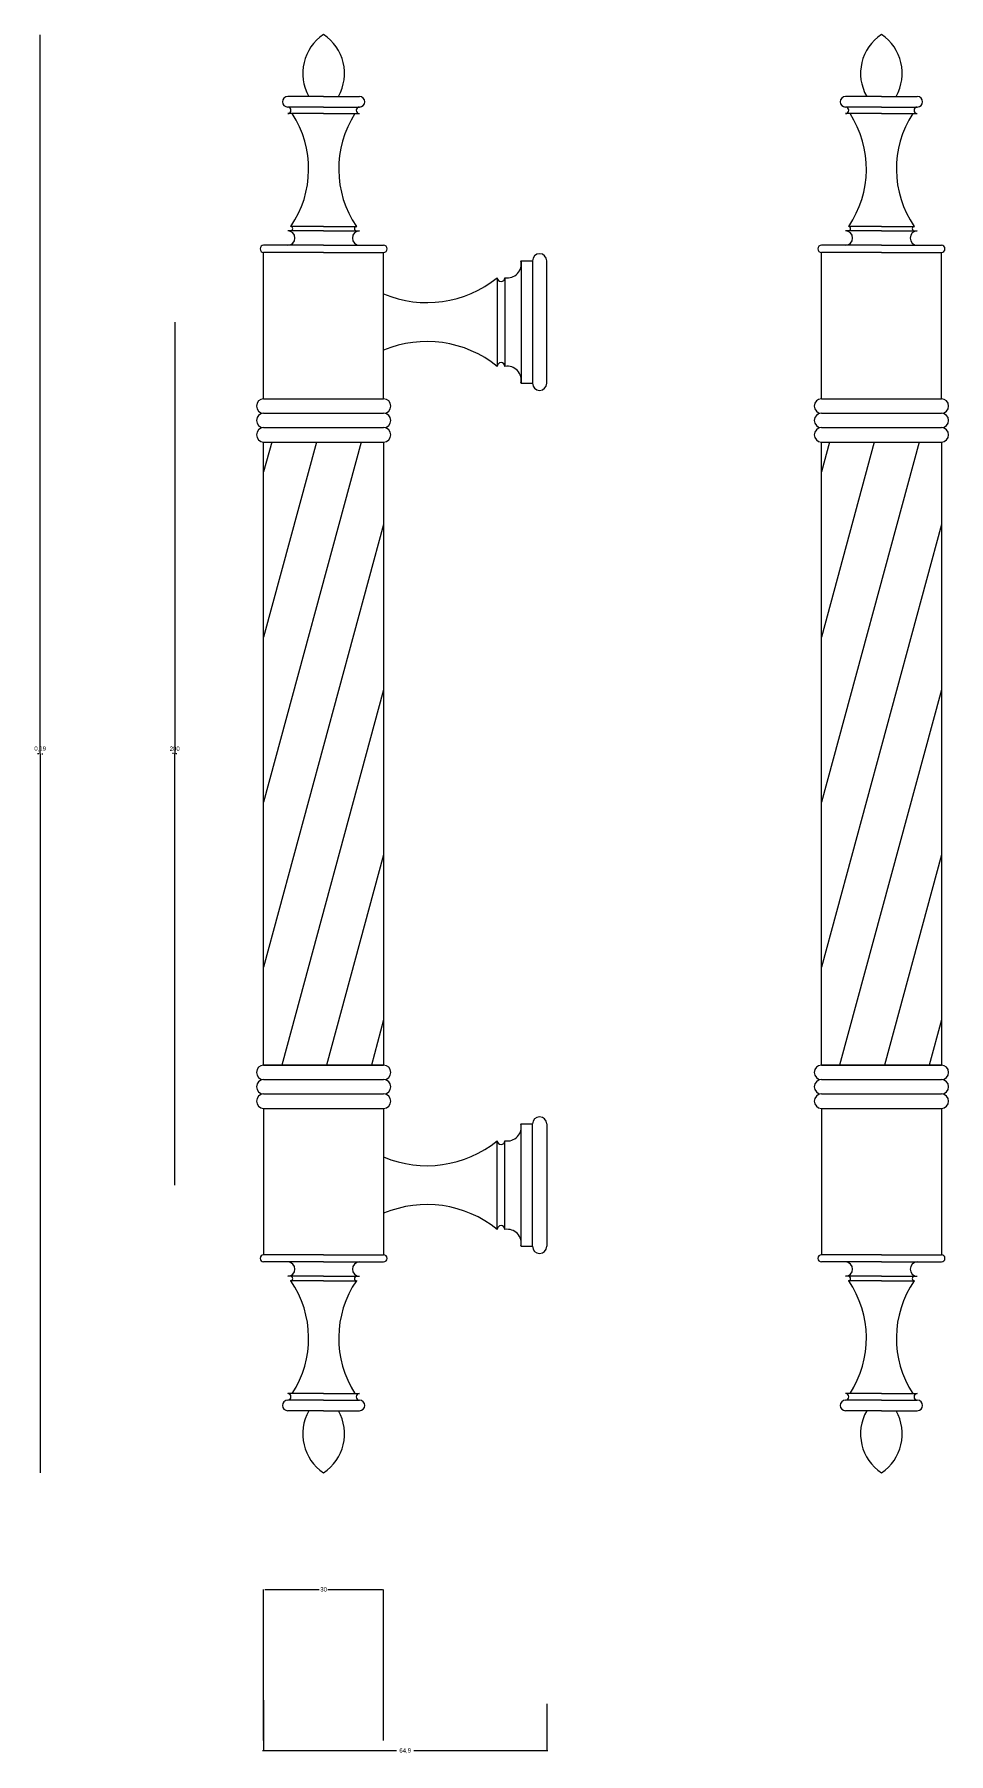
# Model space of a CAD drawing. Header units: metres. Extents: x 1477 to 1687, y 1867 to 2261.
import ezdxf

# ---------------------------------------------------------------- set-up
doc = ezdxf.new("R2010")
doc.units = ezdxf.units.M
for name, color, linetype in [('3', 3, 'Continuous'), ('7', 7, 'Continuous'), ('DIM', 3, 'Continuous')]:
    doc.layers.add(name, color=color, linetype=linetype)
doc.dimstyles.get("Standard").update_dxf_attribs({"dimtxt": 2.5, "dimasz": 2.5, "dimexe": 1.25, "dimexo": 0.625, "dimtad": 1, "dimcen": 2.5, "dimazin": 3, "dimtfac": 1, "dimtmove": 0, "dimatfit": 3})

# ---------------------------------------------------------------- blocks, each defined once
blk = doc.blocks.new('*D1')
for p, q in [((1478.3, 2261.16), (1478.3, 2096.23)), ((1478.05, 2096.23), (1477.8, 2096.23)), ((1478.3, 2096.23), (1478.49, 2096.23)), ((1478.49, 1931.29), (1478.49, 2096.23)), ((1478.74, 2096.23), (1478.99, 2096.23))]:
    blk.add_line(p, q)
at = {"layer": 'Defpoints'}
for p in [(1478.3, 2261.16), (1478.3, 2096.23), (1478.49, 1931.29)]:
    blk.add_point(p, dxfattribs=at)
at = {"layer": 'DIM', "insert": (1478.395, 2097.355), "char_height": 1, "attachment_point": 5}
blk.add_mtext('0,19', dxfattribs=at)
blk = doc.blocks.new('*D2')
for p, q in [((1529.62, 1869.88), (1529.62, 1904.56)), ((1529.87, 1904.56), (1542.37, 1904.56)), ((1544.37, 1904.56), (1556.87, 1904.56)), ((1557.12, 1869.88), (1557.12, 1904.56))]:
    blk.add_line(p, q)
at = {"layer": 'Defpoints'}
for p in [(1529.62, 1904.56), (1529.62, 1869.88), (1557.12, 1869.88)]:
    blk.add_point(p, dxfattribs=at)
at = {"layer": 'DIM', "insert": (1543.37, 1904.56), "char_height": 1, "attachment_point": 5}
blk.add_mtext('30', dxfattribs=at)
blk = doc.blocks.new('*D3')
for p, q in [((1529.62, 1879.14), (1529.62, 1867.53)), ((1594.52, 1878.33), (1594.52, 1867.53)), ((1560.07, 1867.53), (1529.37, 1867.53)), ((1594.77, 1867.53), (1564.07, 1867.53))]:
    blk.add_line(p, q)
at = {"layer": 'Defpoints'}
for p in [(1529.62, 1879.14), (1594.52, 1878.33), (1594.52, 1867.53)]:
    blk.add_point(p, dxfattribs=at)
at = {"layer": 'DIM', "insert": (1562.07, 1867.53), "char_height": 1, "attachment_point": 5}
blk.add_mtext('64,9', dxfattribs=at)
blk = doc.blocks.new('*D4')
for p, q in [((1509.23, 2195.29), (1509.23, 2096.29)), ((1508.98, 2096.29), (1508.73, 2096.29)), ((1509.23, 1997.29), (1509.23, 2096.29)), ((1509.23, 2096.29), (1509.23, 2096.29)), ((1509.48, 2096.29), (1509.73, 2096.29))]:
    blk.add_line(p, q)
at = {"layer": 'Defpoints'}
for p in [(1509.23, 2195.29), (1509.23, 2096.29), (1509.23, 1997.29)]:
    blk.add_point(p, dxfattribs=at)
at = {"layer": 'DIM', "insert": (1509.23, 2097.415), "char_height": 1, "attachment_point": 5}
blk.add_mtext('200', dxfattribs=at)

msp = doc.modelspace()

# ---------------------------------------------------------------- linework, layer by layer
at = {"layer": '3'}
for p, q in [((1543.37, 2247.05), (1535.14, 2247.05)), ((1543.37, 2244.62), (1535.14, 2244.62)), ((1543.37, 2247.05), (1551.61, 2247.05)), ((1543.37, 2244.62), (1551.61, 2244.62)), ((1671.24, 2247.05), (1663, 2247.05)), ((1671.24, 2244.62), (1663, 2244.62)), ((1671.24, 2247.05), (1679.47, 2247.05)), ((1671.24, 2244.62), (1679.47, 2244.62)), ((1543.37, 2243.12), (1535.14, 2243.12)), ((1543.37, 2243.12), (1551.61, 2243.12)), ((1671.24, 2243.12), (1663, 2243.12)), ((1671.24, 2243.12), (1679.47, 2243.12)), ((1543.37, 2217.24), (1535.79, 2217.24)), ((1543.37, 2217.24), (1550.95, 2217.24)), ((1671.24, 2217.24), (1663.66, 2217.24)), ((1671.24, 2217.24), (1678.82, 2217.24)), ((1543.37, 2212.91), (1529.62, 2212.91)), ((1543.37, 2216.21), (1535.14, 2216.21)), ((1543.37, 2216.21), (1551.61, 2216.21)), ((1543.37, 2212.91), (1557.12, 2212.91)), ((1671.24, 2212.91), (1657.49, 2212.91)), ((1671.24, 2216.21), (1663, 2216.21)), ((1671.24, 2216.21), (1679.47, 2216.21)), ((1671.24, 2212.91), (1684.99, 2212.91)), ((1543.37, 2211.28), (1529.62, 2211.28)), ((1543.37, 2211.28), (1557.12, 2211.28)), ((1588.62, 2209.33), (1588.62, 2181.26)), ((1591.24, 2209.33), (1591.24, 2181.26)), ((1671.24, 2211.28), (1657.49, 2211.28)), ((1671.24, 2211.28), (1684.99, 2211.28)), ((1583.17, 2205.47), (1583.17, 2185.12)), ((1584.94, 2205.47), (1584.94, 2185.12)), ((1529.62, 2177.67), (1557.12, 2177.67)), ((1657.49, 2177.67), (1684.99, 2177.67)), ((1529.62, 2174.37), (1557.12, 2174.37)), ((1657.49, 2174.37), (1684.99, 2174.37)), ((1529.62, 2171.07), (1557.12, 2171.07)), ((1657.49, 2171.07), (1684.99, 2171.07)), ((1529.62, 2167.77), (1557.12, 2167.77)), ((1551.99, 2167.77), (1529.62, 2085.14)), ((1531.48, 2167.77), (1529.62, 2160.91)), ((1541.73, 2167.77), (1529.62, 2123.03)), ((1657.49, 2167.77), (1684.99, 2167.77)), ((1679.86, 2167.77), (1657.49, 2085.14)), ((1669.6, 2167.77), (1657.49, 2123.03)), ((1659.34, 2167.77), (1657.49, 2160.91)), ((1557.12, 2148.84), (1529.62, 2047.26)), ((1684.99, 2148.84), (1657.49, 2047.26)), ((1557.12, 2110.95), (1533.8, 2024.81)), ((1684.99, 2110.95), (1661.67, 2024.81)), ((1557.12, 2073.07), (1544.06, 2024.81)), ((1684.99, 2073.07), (1671.92, 2024.81)), ((1557.12, 2035.18), (1554.31, 2024.81)), ((1684.99, 2035.18), (1682.18, 2024.81)), ((1529.62, 2024.81), (1557.12, 2024.81)), ((1657.49, 2024.81), (1684.99, 2024.81)), ((1529.62, 2021.51), (1557.12, 2021.51)), ((1657.49, 2021.51), (1684.99, 2021.51)), ((1529.62, 2018.21), (1557.12, 2018.21)), ((1657.49, 2018.21), (1684.99, 2018.21)), ((1529.62, 2014.91), (1557.12, 2014.91)), ((1657.49, 2014.91), (1684.99, 2014.91)), ((1588.62, 1983.26), (1588.62, 2011.33)), ((1591.24, 1983.26), (1591.24, 2011.33)), ((1583.17, 1987.12), (1583.17, 2007.47)), ((1584.94, 1987.12), (1584.94, 2007.47)), ((1543.37, 1981.3), (1529.62, 1981.3)), ((1543.37, 1981.3), (1557.12, 1981.3)), ((1671.24, 1981.3), (1657.49, 1981.3)), ((1671.24, 1981.3), (1684.99, 1981.3)), ((1543.37, 1979.67), (1529.62, 1979.67)), ((1543.37, 1976.37), (1535.14, 1976.37)), ((1543.37, 1979.67), (1557.12, 1979.67)), ((1543.37, 1976.37), (1551.61, 1976.37)), ((1671.24, 1979.67), (1657.49, 1979.67)), ((1671.24, 1976.37), (1663, 1976.37)), ((1671.24, 1979.67), (1684.99, 1979.67)), ((1671.24, 1976.37), (1679.47, 1976.37)), ((1543.37, 1975.34), (1535.79, 1975.34)), ((1543.37, 1975.34), (1550.95, 1975.34)), ((1671.24, 1975.34), (1663.66, 1975.34)), ((1671.24, 1975.34), (1678.82, 1975.34)), ((1543.37, 1949.46), (1535.14, 1949.46)), ((1543.37, 1949.46), (1551.61, 1949.46)), ((1671.24, 1949.46), (1663, 1949.46)), ((1671.24, 1949.46), (1679.47, 1949.46)), ((1543.37, 1947.96), (1535.14, 1947.96)), ((1543.37, 1945.53), (1535.14, 1945.53)), ((1543.37, 1947.96), (1551.61, 1947.96)), ((1543.37, 1945.53), (1551.61, 1945.53)), ((1671.24, 1947.96), (1663, 1947.96)), ((1671.24, 1945.53), (1663, 1945.53)), ((1671.24, 1947.96), (1679.47, 1947.96)), ((1671.24, 1945.53), (1679.47, 1945.53))]:
    msp.add_line(p, q, dxfattribs=at)
for centre in [(1557.12, 2212.09), (1684.99, 2212.09), (1557.12, 1980.49), (1684.99, 1980.49)]:
    msp.add_arc(centre, 0.82, 270, 90, dxfattribs=at)
at = {"layer": '7'}
for p, q in [((1529.62, 2177.67), (1529.62, 2211.28)), ((1557.12, 2177.67), (1557.12, 2211.28)), ((1588.62, 2209.33), (1591.24, 2209.33)), ((1594.52, 2181.26), (1594.52, 2209.33)), ((1657.49, 2177.67), (1657.49, 2211.28)), ((1684.99, 2177.67), (1684.99, 2211.28)), ((1588.62, 2181.26), (1591.24, 2181.26)), ((1529.62, 2014.91), (1529.62, 1981.3)), ((1557.12, 2014.91), (1557.12, 1981.3)), ((1657.49, 2014.91), (1657.49, 1981.3)), ((1684.99, 2014.91), (1684.99, 1981.3)), ((1588.62, 2011.33), (1591.24, 2011.33)), ((1594.52, 2011.33), (1594.52, 1983.26)), ((1588.62, 1983.26), (1591.24, 1983.26))]:
    msp.add_line(p, q, dxfattribs=at)
for points in [[(1529.62, 2167.77), (1557.12, 2167.77), (1557.12, 2024.81), (1529.62, 2024.81)], [(1657.49, 2167.77), (1684.99, 2167.77), (1684.99, 2024.81), (1657.49, 2024.81)]]:
    msp.add_lwpolyline(points, close=True, dxfattribs=at)
for centre, radius, start, end in [((1549.33, 2252.36), 10.74, 123.74, 209.66), ((1537.41, 2252.36), 10.74, 330.34, 56.26), ((1677.2, 2252.36), 10.74, 123.74, 209.66), ((1665.27, 2252.36), 10.74, 330.34, 56.26), ((1535.14, 2245.83), 1.21, 90, 270), ((1535.14, 2243.87), 0.75, 270, 90), ((1551.61, 2243.87), 0.75, 90, 270), ((1551.61, 2245.83), 1.21, 270, 90), ((1663, 2245.83), 1.21, 90, 270), ((1663, 2243.87), 0.75, 270, 90), ((1679.47, 2243.87), 0.75, 90, 270), ((1679.47, 2245.83), 1.21, 270, 90), ((1516.48, 2230.41), 23.45, 325.81, 32.8), ((1570.27, 2230.41), 23.45, 147.2, 214.19), ((1644.34, 2230.41), 23.45, 325.81, 32.8), ((1698.13, 2230.41), 23.45, 147.2, 214.19), ((1535.79, 2216.72), 0.51, 270, 90), ((1550.95, 2216.72), 0.51, 90, 270), ((1663.66, 2216.72), 0.51, 270, 90), ((1678.82, 2216.72), 0.51, 90, 270), ((1529.62, 2212.09), 0.82, 90, 270), ((1535.14, 2214.56), 1.65, 270, 90), ((1551.61, 2214.56), 1.65, 90, 270), ((1657.49, 2212.09), 0.82, 90, 270), ((1663, 2214.56), 1.65, 270, 90), ((1679.47, 2214.56), 1.65, 90, 270), ((1585.48, 2208.63), 3.21, 260.31, 12.46), ((1592.88, 2209.33), 1.64, 0, 180), ((1567.05, 2225.31), 25.56, 247.13, 309.09), ((1584.05, 2205.47), 0.88, 180, 360), ((1567.05, 2165.28), 25.56, 50.91, 112.87), ((1584.05, 2185.12), 0.88, 0, 180), ((1585.48, 2181.95), 3.21, 347.54, 99.69), ((1592.88, 2181.26), 1.64, 180, 0), ((1529.62, 2176.02), 1.65, 90, 270), ((1557.12, 2176.02), 1.65, 270, 90), ((1657.49, 2176.02), 1.65, 90, 270), ((1684.99, 2176.02), 1.65, 270, 90), ((1529.62, 2172.72), 1.65, 90, 270), ((1557.12, 2172.72), 1.65, 270, 90), ((1657.49, 2172.72), 1.65, 90, 270), ((1684.99, 2172.72), 1.65, 270, 90), ((1529.62, 2169.42), 1.65, 90, 270), ((1557.12, 2169.42), 1.65, 270, 90), ((1657.49, 2169.42), 1.65, 90, 270), ((1684.99, 2169.42), 1.65, 270, 90), ((1529.62, 2023.16), 1.65, 90, 270), ((1557.12, 2023.16), 1.65, 270, 90), ((1657.49, 2023.16), 1.65, 90, 270), ((1684.99, 2023.16), 1.65, 270, 90), ((1529.62, 2019.86), 1.65, 90, 270), ((1557.12, 2019.86), 1.65, 270, 90), ((1657.49, 2019.86), 1.65, 90, 270), ((1684.99, 2019.86), 1.65, 270, 90), ((1529.62, 2016.56), 1.65, 90, 270), ((1557.12, 2016.56), 1.65, 270, 90), ((1657.49, 2016.56), 1.65, 90, 270), ((1684.99, 2016.56), 1.65, 270, 90), ((1592.88, 2011.33), 1.64, 0, 180), ((1585.48, 2010.63), 3.21, 260.31, 12.46), ((1567.05, 2027.31), 25.56, 247.13, 309.09), ((1584.05, 2007.47), 0.88, 180, 360), ((1567.05, 1967.28), 25.56, 50.91, 112.87), ((1584.05, 1987.12), 0.88, 0, 180), ((1585.48, 1983.95), 3.21, 347.54, 99.69), ((1529.62, 1980.49), 0.82, 90, 270), ((1592.88, 1983.26), 1.64, 180, 0), ((1657.49, 1980.49), 0.82, 90, 270), ((1535.14, 1978.02), 1.65, 270, 90), ((1535.79, 1975.86), 0.51, 270, 90), ((1551.61, 1978.02), 1.65, 90, 270), ((1550.95, 1975.86), 0.51, 90, 270), ((1663, 1978.02), 1.65, 270, 90), ((1663.66, 1975.86), 0.51, 270, 90), ((1679.47, 1978.02), 1.65, 90, 270), ((1678.82, 1975.86), 0.51, 90, 270), ((1516.48, 1962.17), 23.45, 327.2, 34.19), ((1570.27, 1962.17), 23.45, 145.81, 212.8), ((1644.34, 1962.17), 23.45, 327.2, 34.19), ((1698.13, 1962.17), 23.45, 145.81, 212.8), ((1535.14, 1948.71), 0.75, 270, 90), ((1551.61, 1948.71), 0.75, 90, 270), ((1663, 1948.71), 0.75, 270, 90), ((1679.47, 1948.71), 0.75, 90, 270), ((1535.14, 1946.75), 1.21, 90, 270), ((1549.33, 1940.22), 10.74, 150.34, 236.26), ((1537.41, 1940.22), 10.74, 303.74, 29.66), ((1551.61, 1946.75), 1.21, 270, 90), ((1663, 1946.75), 1.21, 90, 270), ((1677.2, 1940.22), 10.74, 150.34, 236.26), ((1665.27, 1940.22), 10.74, 303.74, 29.66), ((1679.47, 1946.75), 1.21, 270, 90)]:
    msp.add_arc(centre, radius, start, end, dxfattribs=at)

# ---------------------------------------------------------------- dimensions: what is measured, and where the dimension line sits
at = {"layer": 'DIM'}
for base, p1, p2, picture, middle in [((1478.3, 2096.23), (1478.3, 2261.16), (1478.49, 1931.29), '*D1', (1478.395, 2097.355)), ((1594.52, 1867.53), (1594.52, 1878.33), (1529.62, 1879.14), '*D3', (1562.07, 1867.53))]:
    dim = msp.add_linear_dim(base=base, p1=p1, p2=p2, dimstyle='Standard', dxfattribs=at)
    dim.commit()
    dim.dimension.update_dxf_attribs({"geometry": picture, "text_midpoint": middle})
for base, p1, p2, text, picture, middle in [((1509.23, 2096.29), (1509.23, 2195.29), (1509.23, 1997.29), '200', '*D4', (1509.23, 2097.415)), ((1529.62, 1904.56), (1529.62, 1869.88), (1557.12, 1869.88), '30', '*D2', (1543.37, 1904.56))]:
    dim = msp.add_linear_dim(base=base, p1=p1, p2=p2, text=text, dimstyle='Standard', dxfattribs=at)
    dim.commit()
    dim.dimension.update_dxf_attribs({"geometry": picture, "text_midpoint": middle})

doc.saveas('drawing.dxf')
